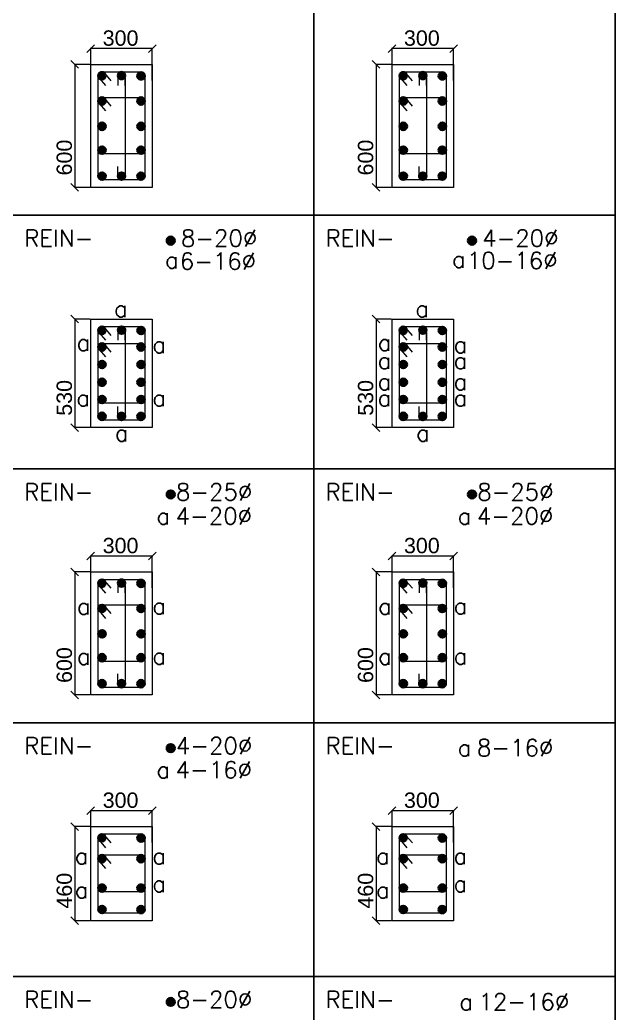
# Model space of a CAD drawing. Header units: inches. Extents: x 719368 to 6315912, y -2624014 to 446967.
# Drawn here: x 5496693 to 5507722, y -2224106 to -2205708 of the extents above; entities that cross this region are included whole.
import ezdxf

# ---------------------------------------------------------------- set-up
doc = ezdxf.new("R2010")
doc.units = ezdxf.units.IN
doc.header["$LTSCALE"] = 20
doc.header["$MEASUREMENT"] = 0
doc.header["$PDMODE"] = 3
doc.linetypes.add('DASHED2', pattern=[0.375, 0.25, -0.125])
doc.layers.get('Defpoints').update_dxf_attribs({"lineweight": 25})
for name, color, linetype, lineweight in [('COLUMN NO.', 3, 'Continuous', 15), ('DIM', 7, 'Continuous', 13), ('DIM.', 32, 'Continuous', 13), ('FORMET', 4, 'Continuous', 25), ('Sheet', 7, 'Continuous', 35), ('STAIR', 4, 'Continuous', 25), ('STEEL', 1, 'Continuous', 35), ('stirrups', 2, 'Continuous', 15), ('Text', 7, 'Continuous', 15), ('WALL', 1, 'Continuous', 18)]:
    doc.layers.add(name, color=color, linetype=linetype, lineweight=lineweight)
doc.styles.add('BOLD', font='arial.ttf')
doc.styles.add('ROMANS', font='romans.shx')
doc.dimstyles.new('Copy of S3', dxfattribs={"dimtxt": 200, "dimasz": 150, "dimexe": 5, "dimexo": 5, "dimgap": 50, "dimtad": 1, "dimjust": 1, "dimdec": 0, "dimzin": 3, "dimdsep": 46, "dimtxsty": 'BOLD', "dimblk1": 'OBLIQUE', "dimblk2": 'OBLIQUE', "dimsah": 1, "dimcen": 0.0625, "dimdle": 5, "dimclrd": 230, "dimclre": 251, "dimclrt": 2, "dimadec": 0, "dimazin": 0, "dimtfac": 1, "dimtdec": 0, "dimtix": 1, "dimtofl": 0, "dimtmove": 2, "dimatfit": 3, "dimfxl": 0, "dimtolj": 1, "dimtzin": 2, "dimlwd": -1, "dimlwe": -1, "dimarcsym": 0})

# ---------------------------------------------------------------- blocks, each defined once
blk = doc.blocks.new('d')
at = {"layer": 'STEEL'}
blk.add_hatch(color=256, dxfattribs=at).paths.add_polyline_path([(2, 0, 1), (-2, 0, 1)])
blk.add_lwpolyline([(-2, 0, 1), (2, 0, 1)], format="xyb", close=True, dxfattribs=at)
blk = doc.blocks.new('_Oblique')
at = {"layer": 'STAIR', "color": 0, "lineweight": -2}
blk.add_line((-0.5, -0.5), (0.5, 0.5), dxfattribs=at)
blk = doc.blocks.new('*D108')
at = {"layer": 'Defpoints', "color": 0, "transparency": 16777216}
for p in [(565188.9, -1031837.3), (564589.2, -1032153.3), (565188.9, -1032153.3)]:
    blk.add_point(p, dxfattribs=at)
at = {"layer": 'DIM', "color": 230, "transparency": 16777216}
blk.add_line((565193.9, -1031837.3), (564584.2, -1031837.3), dxfattribs=at)
at = {"layer": 'DIM', "color": 251, "linetype": 'DASHED2', "transparency": 16777216}
for p, q in [((564589.2, -1032148.3), (564589.2, -1031832.3)), ((565188.9, -1032148.3), (565188.9, -1031832.3))]:
    blk.add_line(p, q, dxfattribs=at)
at = {"layer": 'DIM', "color": 230, "transparency": 16777216, "xscale": 75, "yscale": 75, "zscale": 75, "rotation": 180}
blk.add_blockref('_Oblique', (564589.2, -1031837.3), dxfattribs=at)
at = {"layer": 'DIM', "color": 230, "transparency": 16777216, "xscale": 75, "yscale": 75, "zscale": 75}
blk.add_blockref('_Oblique', (565188.9, -1031837.3), dxfattribs=at)
at = {"layer": 'DIM', "color": 2, "transparency": 16777216, "insert": (564879.6, -1031735.6), "char_height": 150, "attachment_point": 5, "style": 'BOLD'}
blk.add_mtext('\\A1;300', dxfattribs=at)
blk = doc.blocks.new('*D109')
at = {"layer": 'Defpoints', "color": 0, "transparency": 16777216}
for p in [(564432.7, -1031991.8), (564589.2, -1031991.8), (564589.2, -1033192.1)]:
    blk.add_point(p, dxfattribs=at)
at = {"layer": 'DIM', "color": 251, "linetype": 'DASHED2', "transparency": 16777216}
for p, q in [((564584.2, -1031991.8), (564427.7, -1031991.8)), ((564584.2, -1033192.1), (564427.7, -1033192.1))]:
    blk.add_line(p, q, dxfattribs=at)
at = {"layer": 'DIM', "color": 230, "transparency": 16777216}
blk.add_line((564432.7, -1031986.8), (564432.7, -1033197.1), dxfattribs=at)
at = {"layer": 'DIM', "color": 230, "transparency": 16777216, "xscale": 75, "yscale": 75, "zscale": 75}
for p, rotation in [((564432.7, -1031991.8), 90), ((564432.7, -1033192.1), 270)]:
    blk.add_blockref('_Oblique', p, dxfattribs=dict(at, rotation=rotation))
at = {"layer": 'DIM', "color": 2, "transparency": 16777216, "insert": (564331.1, -1032901.3), "char_height": 150, "attachment_point": 5, "rotation": 90, "style": 'BOLD'}
blk.add_mtext('\\A1;600', dxfattribs=at)
blk = doc.blocks.new('*D110')
at = {"layer": 'Defpoints', "color": 0, "transparency": 16777216}
for p in [(568130.8, -1031837.3), (567531.1, -1032153.3), (568130.8, -1032153.3)]:
    blk.add_point(p, dxfattribs=at)
at = {"layer": 'DIM', "color": 230, "transparency": 16777216}
blk.add_line((568135.8, -1031837.3), (567526.1, -1031837.3), dxfattribs=at)
at = {"layer": 'DIM', "color": 251, "linetype": 'DASHED2', "transparency": 16777216}
for p, q in [((567531.1, -1032148.3), (567531.1, -1031832.3)), ((568130.8, -1032148.3), (568130.8, -1031832.3))]:
    blk.add_line(p, q, dxfattribs=at)
at = {"layer": 'DIM', "color": 230, "transparency": 16777216, "xscale": 75, "yscale": 75, "zscale": 75, "rotation": 180}
blk.add_blockref('_Oblique', (567531.1, -1031837.3), dxfattribs=at)
at = {"layer": 'DIM', "color": 230, "transparency": 16777216, "xscale": 75, "yscale": 75, "zscale": 75}
blk.add_blockref('_Oblique', (568130.8, -1031837.3), dxfattribs=at)
at = {"layer": 'DIM', "color": 2, "transparency": 16777216, "insert": (567821.5, -1031735.6), "char_height": 150, "attachment_point": 5, "style": 'BOLD'}
blk.add_mtext('\\A1;300', dxfattribs=at)
blk = doc.blocks.new('*D111')
at = {"layer": 'Defpoints', "color": 0, "transparency": 16777216}
for p in [(567374.6, -1031991.8), (567531.1, -1031991.8), (567531.1, -1033192.1)]:
    blk.add_point(p, dxfattribs=at)
at = {"layer": 'DIM', "color": 251, "linetype": 'DASHED2', "transparency": 16777216}
for p, q in [((567526.1, -1031991.8), (567369.6, -1031991.8)), ((567526.1, -1033192.1), (567369.6, -1033192.1))]:
    blk.add_line(p, q, dxfattribs=at)
at = {"layer": 'DIM', "color": 230, "transparency": 16777216}
blk.add_line((567374.6, -1031986.8), (567374.6, -1033197.1), dxfattribs=at)
at = {"layer": 'DIM', "color": 230, "transparency": 16777216, "xscale": 75, "yscale": 75, "zscale": 75}
for p, rotation in [((567374.6, -1031991.8), 90), ((567374.6, -1033192.1), 270)]:
    blk.add_blockref('_Oblique', p, dxfattribs=dict(at, rotation=rotation))
at = {"layer": 'DIM', "color": 2, "transparency": 16777216, "insert": (567273, -1032901.3), "char_height": 150, "attachment_point": 5, "rotation": 90, "style": 'BOLD'}
blk.add_mtext('\\A1;600', dxfattribs=at)
blk = doc.blocks.new('*D114')
at = {"layer": 'Defpoints', "color": 0, "transparency": 16777216}
for p in [(564432.7, -1034477.3), (564589.2, -1034477.3), (564589.2, -1035537.6)]:
    blk.add_point(p, dxfattribs=at)
at = {"layer": 'DIM', "color": 251, "linetype": 'DASHED2', "transparency": 16777216}
for p, q in [((564584.2, -1034477.3), (564427.7, -1034477.3)), ((564584.2, -1035537.6), (564427.7, -1035537.6))]:
    blk.add_line(p, q, dxfattribs=at)
at = {"layer": 'DIM', "color": 230, "transparency": 16777216}
blk.add_line((564432.7, -1034472.3), (564432.7, -1035542.6), dxfattribs=at)
at = {"layer": 'DIM', "color": 230, "transparency": 16777216, "xscale": 75, "yscale": 75, "zscale": 75}
for p, rotation in [((564432.7, -1034477.3), 90), ((564432.7, -1035537.6), 270)]:
    blk.add_blockref('_Oblique', p, dxfattribs=dict(at, rotation=rotation))
at = {"layer": 'DIM', "color": 2, "transparency": 16777216, "insert": (564331.1, -1035247.2), "char_height": 150, "attachment_point": 5, "rotation": 90, "style": 'BOLD'}
blk.add_mtext('\\A1;530', dxfattribs=at)
blk = doc.blocks.new('*D115')
at = {"layer": 'Defpoints', "color": 0, "transparency": 16777216}
for p in [(567374.6, -1034477.3), (567531.1, -1034477.3), (567531.1, -1035537.6)]:
    blk.add_point(p, dxfattribs=at)
at = {"layer": 'DIM', "color": 251, "linetype": 'DASHED2', "transparency": 16777216}
for p, q in [((567526.1, -1034477.3), (567369.6, -1034477.3)), ((567526.1, -1035537.6), (567369.6, -1035537.6))]:
    blk.add_line(p, q, dxfattribs=at)
at = {"layer": 'DIM', "color": 230, "transparency": 16777216}
blk.add_line((567374.6, -1034472.3), (567374.6, -1035542.6), dxfattribs=at)
at = {"layer": 'DIM', "color": 230, "transparency": 16777216, "xscale": 75, "yscale": 75, "zscale": 75}
for p, rotation in [((567374.6, -1034477.3), 90), ((567374.6, -1035537.6), 270)]:
    blk.add_blockref('_Oblique', p, dxfattribs=dict(at, rotation=rotation))
at = {"layer": 'DIM', "color": 2, "transparency": 16777216, "insert": (567272.9, -1035247.2), "char_height": 150, "attachment_point": 5, "rotation": 90, "style": 'BOLD'}
blk.add_mtext('\\A1;530', dxfattribs=at)
blk = doc.blocks.new('*D116')
at = {"layer": 'Defpoints', "color": 0, "transparency": 16777216}
for p in [(565188.9, -1036791.4), (564589.2, -1037107.4), (565188.9, -1037107.4)]:
    blk.add_point(p, dxfattribs=at)
at = {"layer": 'DIM', "color": 230, "transparency": 16777216}
blk.add_line((565193.9, -1036791.4), (564584.2, -1036791.4), dxfattribs=at)
at = {"layer": 'DIM', "color": 251, "linetype": 'DASHED2', "transparency": 16777216}
for p, q in [((564589.2, -1037102.4), (564589.2, -1036786.4)), ((565188.9, -1037102.4), (565188.9, -1036786.4))]:
    blk.add_line(p, q, dxfattribs=at)
at = {"layer": 'DIM', "color": 230, "transparency": 16777216, "xscale": 75, "yscale": 75, "zscale": 75, "rotation": 180}
blk.add_blockref('_Oblique', (564589.2, -1036791.4), dxfattribs=at)
at = {"layer": 'DIM', "color": 230, "transparency": 16777216, "xscale": 75, "yscale": 75, "zscale": 75}
blk.add_blockref('_Oblique', (565188.9, -1036791.4), dxfattribs=at)
at = {"layer": 'DIM', "color": 2, "transparency": 16777216, "insert": (564879.6, -1036689.8), "char_height": 150, "attachment_point": 5, "style": 'BOLD'}
blk.add_mtext('\\A1;300', dxfattribs=at)
blk = doc.blocks.new('*D117')
at = {"layer": 'Defpoints', "color": 0, "transparency": 16777216}
for p in [(564432.7, -1036945.9), (564589.2, -1036945.9), (564589.2, -1038146.2)]:
    blk.add_point(p, dxfattribs=at)
at = {"layer": 'DIM', "color": 251, "linetype": 'DASHED2', "transparency": 16777216}
for p, q in [((564584.2, -1036945.9), (564427.7, -1036945.9)), ((564584.2, -1038146.2), (564427.7, -1038146.2))]:
    blk.add_line(p, q, dxfattribs=at)
at = {"layer": 'DIM', "color": 230, "transparency": 16777216}
blk.add_line((564432.7, -1036940.9), (564432.7, -1038151.2), dxfattribs=at)
at = {"layer": 'DIM', "color": 230, "transparency": 16777216, "xscale": 75, "yscale": 75, "zscale": 75}
for p, rotation in [((564432.7, -1036945.9), 90), ((564432.7, -1038146.2), 270)]:
    blk.add_blockref('_Oblique', p, dxfattribs=dict(at, rotation=rotation))
at = {"layer": 'DIM', "color": 2, "transparency": 16777216, "insert": (564331.1, -1037855.4), "char_height": 150, "attachment_point": 5, "rotation": 90, "style": 'BOLD'}
blk.add_mtext('\\A1;600', dxfattribs=at)
blk = doc.blocks.new('*D88')
at = {"layer": 'Defpoints', "color": 0, "transparency": 16777216}
for p in [(568130.8, -1036791.4), (567531.1, -1037107.4), (568130.8, -1037107.4)]:
    blk.add_point(p, dxfattribs=at)
at = {"layer": 'DIM', "color": 230, "transparency": 16777216}
blk.add_line((568135.8, -1036791.4), (567526.1, -1036791.4), dxfattribs=at)
at = {"layer": 'DIM', "color": 251, "linetype": 'DASHED2', "transparency": 16777216}
for p, q in [((567531.1, -1037102.4), (567531.1, -1036786.4)), ((568130.8, -1037102.4), (568130.8, -1036786.4))]:
    blk.add_line(p, q, dxfattribs=at)
at = {"layer": 'DIM', "color": 230, "transparency": 16777216, "xscale": 75, "yscale": 75, "zscale": 75, "rotation": 180}
blk.add_blockref('_Oblique', (567531.1, -1036791.4), dxfattribs=at)
at = {"layer": 'DIM', "color": 230, "transparency": 16777216, "xscale": 75, "yscale": 75, "zscale": 75}
blk.add_blockref('_Oblique', (568130.8, -1036791.4), dxfattribs=at)
at = {"layer": 'DIM', "color": 2, "transparency": 16777216, "insert": (567821.5, -1036689.8), "char_height": 150, "attachment_point": 5, "style": 'BOLD'}
blk.add_mtext('\\A1;300', dxfattribs=at)
blk = doc.blocks.new('*D89')
at = {"layer": 'Defpoints', "color": 0, "transparency": 16777216}
for p in [(567374.6, -1036945.9), (567531.1, -1036945.9), (567531.1, -1038146.2)]:
    blk.add_point(p, dxfattribs=at)
at = {"layer": 'DIM', "color": 251, "linetype": 'DASHED2', "transparency": 16777216}
for p, q in [((567526.1, -1036945.9), (567369.6, -1036945.9)), ((567526.1, -1038146.2), (567369.6, -1038146.2))]:
    blk.add_line(p, q, dxfattribs=at)
at = {"layer": 'DIM', "color": 230, "transparency": 16777216}
blk.add_line((567374.6, -1036940.9), (567374.6, -1038151.2), dxfattribs=at)
at = {"layer": 'DIM', "color": 230, "transparency": 16777216, "xscale": 75, "yscale": 75, "zscale": 75}
for p, rotation in [((567374.6, -1036945.9), 90), ((567374.6, -1038146.2), 270)]:
    blk.add_blockref('_Oblique', p, dxfattribs=dict(at, rotation=rotation))
at = {"layer": 'DIM', "color": 2, "transparency": 16777216, "insert": (567273, -1037855.4), "char_height": 150, "attachment_point": 5, "rotation": 90, "style": 'BOLD'}
blk.add_mtext('\\A1;600', dxfattribs=at)
blk = doc.blocks.new('*D122')
at = {"layer": 'Defpoints', "color": 0, "transparency": 16777216}
for p in [(565188.9, -1039277), (564589.2, -1039593), (565188.9, -1039593)]:
    blk.add_point(p, dxfattribs=at)
at = {"layer": 'DIM', "color": 230, "transparency": 16777216}
blk.add_line((565193.9, -1039277), (564584.2, -1039277), dxfattribs=at)
at = {"layer": 'DIM', "color": 251, "linetype": 'DASHED2', "transparency": 16777216}
for p, q in [((564589.2, -1039588), (564589.2, -1039272)), ((565188.9, -1039588), (565188.9, -1039272))]:
    blk.add_line(p, q, dxfattribs=at)
at = {"layer": 'DIM', "color": 230, "transparency": 16777216, "xscale": 75, "yscale": 75, "zscale": 75, "rotation": 180}
blk.add_blockref('_Oblique', (564589.2, -1039277), dxfattribs=at)
at = {"layer": 'DIM', "color": 230, "transparency": 16777216, "xscale": 75, "yscale": 75, "zscale": 75}
blk.add_blockref('_Oblique', (565188.9, -1039277), dxfattribs=at)
at = {"layer": 'DIM', "color": 2, "transparency": 16777216, "insert": (564879.6, -1039175.3), "char_height": 150, "attachment_point": 5, "style": 'BOLD'}
blk.add_mtext('\\A1;300', dxfattribs=at)
blk = doc.blocks.new('*D123')
at = {"layer": 'Defpoints', "color": 0, "transparency": 16777216}
for p in [(564432.7, -1039431.4), (564589.2, -1039431.4), (564589.2, -1040351.8)]:
    blk.add_point(p, dxfattribs=at)
at = {"layer": 'DIM', "color": 251, "linetype": 'DASHED2', "transparency": 16777216}
for p, q in [((564584.2, -1039431.4), (564427.7, -1039431.4)), ((564584.2, -1040351.8), (564427.7, -1040351.8))]:
    blk.add_line(p, q, dxfattribs=at)
at = {"layer": 'DIM', "color": 230, "transparency": 16777216}
blk.add_line((564432.7, -1039426.4), (564432.7, -1040356.8), dxfattribs=at)
at = {"layer": 'DIM', "color": 230, "transparency": 16777216, "xscale": 75, "yscale": 75, "zscale": 75}
for p, rotation in [((564432.7, -1039431.4), 90), ((564432.7, -1040351.8), 270)]:
    blk.add_blockref('_Oblique', p, dxfattribs=dict(at, rotation=rotation))
at = {"layer": 'DIM', "color": 2, "transparency": 16777216, "insert": (564331.1, -1040058.3), "char_height": 150, "attachment_point": 5, "rotation": 90, "style": 'BOLD'}
blk.add_mtext('\\A1;460', dxfattribs=at)
blk = doc.blocks.new('*D132')
at = {"layer": 'Defpoints', "color": 0, "transparency": 16777216}
for p in [(568130.8, -1039277), (567531.1, -1039593), (568130.8, -1039593)]:
    blk.add_point(p, dxfattribs=at)
at = {"layer": 'DIM', "color": 230, "transparency": 16777216}
blk.add_line((568135.8, -1039277), (567526.1, -1039277), dxfattribs=at)
at = {"layer": 'DIM', "color": 251, "linetype": 'DASHED2', "transparency": 16777216}
for p, q in [((567531.1, -1039588), (567531.1, -1039272)), ((568130.8, -1039588), (568130.8, -1039272))]:
    blk.add_line(p, q, dxfattribs=at)
at = {"layer": 'DIM', "color": 230, "transparency": 16777216, "xscale": 75, "yscale": 75, "zscale": 75, "rotation": 180}
blk.add_blockref('_Oblique', (567531.1, -1039277), dxfattribs=at)
at = {"layer": 'DIM', "color": 230, "transparency": 16777216, "xscale": 75, "yscale": 75, "zscale": 75}
blk.add_blockref('_Oblique', (568130.8, -1039277), dxfattribs=at)
at = {"layer": 'DIM', "color": 2, "transparency": 16777216, "insert": (567821.5, -1039175.3), "char_height": 150, "attachment_point": 5, "style": 'BOLD'}
blk.add_mtext('\\A1;300', dxfattribs=at)
blk = doc.blocks.new('*D133')
at = {"layer": 'Defpoints', "color": 0, "transparency": 16777216}
for p in [(567374.6, -1039431.4), (567531.1, -1039431.4), (567531.1, -1040351.8)]:
    blk.add_point(p, dxfattribs=at)
at = {"layer": 'DIM', "color": 251, "linetype": 'DASHED2', "transparency": 16777216}
for p, q in [((567526.1, -1039431.4), (567369.6, -1039431.4)), ((567526.1, -1040351.8), (567369.6, -1040351.8))]:
    blk.add_line(p, q, dxfattribs=at)
at = {"layer": 'DIM', "color": 230, "transparency": 16777216}
blk.add_line((567374.6, -1039426.4), (567374.6, -1040356.8), dxfattribs=at)
at = {"layer": 'DIM', "color": 230, "transparency": 16777216, "xscale": 75, "yscale": 75, "zscale": 75}
for p, rotation in [((567374.6, -1039431.4), 90), ((567374.6, -1040351.8), 270)]:
    blk.add_blockref('_Oblique', p, dxfattribs=dict(at, rotation=rotation))
at = {"layer": 'DIM', "color": 2, "transparency": 16777216, "insert": (567273, -1040058.3), "char_height": 150, "attachment_point": 5, "rotation": 90, "style": 'BOLD'}
blk.add_mtext('\\A1;460', dxfattribs=at)
blk = doc.blocks.new('cs')
at = {"layer": 'FORMET', "color": 4, "ltscale": 200}
for p, q in [((566767.1, -1017819.9), (566767.1, -1048326.3)), ((569709, -1017819.9), (569709, -1048326.3)), ((555165.7, -1033463.9), (569709, -1033463.9)), ((555165.7, -1035940.9), (569709, -1035940.9)), ((555165.7, -1038418), (569709, -1038418)), ((555165.7, -1040895.1), (569709, -1040895.1)), ((555165.7, -1040895.1), (569709, -1040895.1))]:
    blk.add_line(p, q, dxfattribs=at)
at = {"layer": 'stirrups', "color": 5}
for p, q in [((564924.9, -1032125), (564924.9, -1033082.8)), ((567866.8, -1032125), (567866.8, -1033082.8)), ((564925.5, -1034610.5), (564925.5, -1035428.3)), ((567867.4, -1034610.5), (567867.4, -1035428.3)), ((564924.9, -1037079.1), (564924.9, -1038036.9)), ((567866.8, -1037079.1), (567866.8, -1038036.9))]:
    blk.add_line(p, q, dxfattribs=at)
for points in [[(564787.2, -1032151.5), (564724.9, -1032078.9, 0.414214), (564673.5, -1032074.9), (564673.5, -1032074.9, 0.414214), (564669.6, -1032126.3), (564731.8, -1032198.9)], [(564924.9, -1032196.7), (564924.9, -1032101.1, 0.414214), (564888.4, -1032064.7), (564888.4, -1032064.7, 0.414214), (564852, -1032101.1), (564852, -1032196.7)], [(567729.1, -1032151.5), (567666.8, -1032078.9, 0.414214), (567615.4, -1032074.9), (567615.4, -1032074.9, 0.414214), (567611.5, -1032126.3), (567673.7, -1032198.9)], [(567866.8, -1032196.7), (567866.8, -1032101.1, 0.414214), (567830.3, -1032064.7), (567830.3, -1032064.7, 0.414214), (567793.9, -1032101.1), (567793.9, -1032196.7)], [(564788.4, -1032397.9), (564726.1, -1032325.3, 0.414214), (564674.7, -1032321.4), (564674.7, -1032321.4, 0.414214), (564670.8, -1032372.8), (564733.1, -1032445.4)], [(567730.3, -1032397.9), (567668, -1032325.3, 0.414214), (567616.6, -1032321.4), (567616.6, -1032321.4, 0.414214), (567612.7, -1032372.8), (567674.9, -1032445.4)], [(564924.9, -1032987.1), (564924.9, -1033082.8, -0.414214), (564888.4, -1033119.2), (564888.4, -1033119.2, -0.414214), (564852, -1033082.8), (564852, -1032987.1)], [(567866.8, -1032987.1), (567866.8, -1033082.8, -0.414214), (567830.3, -1033119.2), (567830.3, -1033119.2, -0.414214), (567793.9, -1033082.8), (567793.9, -1032987.1)], [(564787.2, -1034637), (564724.9, -1034564.4, 0.414214), (564673.5, -1034560.5), (564673.5, -1034560.5, 0.414214), (564669.6, -1034611.9), (564731.8, -1034684.5)], [(564925.5, -1034682.3), (564925.5, -1034586.6, 0.414214), (564889, -1034550.2), (564889, -1034550.2, 0.414214), (564852.6, -1034586.6), (564852.6, -1034682.3)], [(567729.1, -1034637), (567666.8, -1034564.4, 0.414214), (567615.4, -1034560.5), (567615.4, -1034560.5, 0.414214), (567611.5, -1034611.9), (567673.7, -1034684.5)], [(567867.4, -1034682.3), (567867.4, -1034586.6, 0.414214), (567830.9, -1034550.2), (567830.9, -1034550.2, 0.414214), (567794.5, -1034586.6), (567794.5, -1034682.3)], [(564788.4, -1034799.6), (564726.1, -1034727, 0.414214), (564674.7, -1034723), (564674.7, -1034723, 0.414214), (564670.8, -1034774.4), (564733.1, -1034847)], [(567730.3, -1034799.6), (567668, -1034727, 0.414214), (567616.6, -1034723), (567616.6, -1034723, 0.414214), (567612.7, -1034774.4), (567674.9, -1034847)], [(564925.5, -1035332.7), (564925.5, -1035428.3, -0.414214), (564889, -1035464.7), (564889, -1035464.7, -0.414214), (564852.6, -1035428.3), (564852.6, -1035332.7)], [(567867.4, -1035332.7), (567867.4, -1035428.3, -0.414214), (567830.9, -1035464.7), (567830.9, -1035464.7, -0.414214), (567794.5, -1035428.3), (567794.5, -1035332.7)], [(564787.2, -1037105.6), (564724.9, -1037033, 0.414214), (564673.5, -1037029.1), (564673.5, -1037029.1, 0.414214), (564669.6, -1037080.5), (564731.8, -1037153.1)], [(564924.9, -1037150.9), (564924.9, -1037055.2, 0.414214), (564888.4, -1037018.8), (564888.4, -1037018.8, 0.414214), (564852, -1037055.2), (564852, -1037150.9)], [(567729.1, -1037105.6), (567666.8, -1037033, 0.414214), (567615.4, -1037029.1), (567615.4, -1037029.1, 0.414214), (567611.5, -1037080.5), (567673.7, -1037153.1)], [(567866.8, -1037150.9), (567866.8, -1037055.2, 0.414214), (567830.3, -1037018.8), (567830.3, -1037018.8, 0.414214), (567793.9, -1037055.2), (567793.9, -1037150.9)], [(564788.4, -1037352), (564726.1, -1037279.4, 0.414214), (564674.7, -1037275.5), (564674.7, -1037275.5, 0.414214), (564670.8, -1037326.9), (564733.1, -1037399.5)], [(567730.3, -1037352), (567668, -1037279.4, 0.414214), (567616.6, -1037275.5), (567616.6, -1037275.5, 0.414214), (567612.7, -1037326.9), (567674.9, -1037399.5)], [(564924.9, -1037941.3), (564924.9, -1038036.9, -0.414214), (564888.4, -1038073.3), (564888.4, -1038073.3, -0.414214), (564852, -1038036.9), (564852, -1037941.3)], [(567866.8, -1037941.3), (567866.8, -1038036.9, -0.414214), (567830.3, -1038073.3), (567830.3, -1038073.3, -0.414214), (567793.9, -1038036.9), (567793.9, -1037941.3)], [(564787.2, -1039591.1), (564724.9, -1039518.6, 0.414214), (564673.5, -1039514.6), (564673.5, -1039514.6, 0.414214), (564669.6, -1039566), (564731.8, -1039638.6)], [(567729.1, -1039591.1), (567666.8, -1039518.6, 0.414214), (567615.4, -1039514.6), (567615.4, -1039514.6, 0.414214), (567611.5, -1039566), (567673.7, -1039638.6)], [(564788.4, -1039793.8), (564726.1, -1039721.2, 0.414214), (564674.7, -1039717.3), (564674.7, -1039717.3, 0.414214), (564670.8, -1039768.7), (564733.1, -1039841.3)], [(567730.3, -1039793.8), (567668, -1039721.2, 0.414214), (567616.6, -1039717.3), (567616.6, -1039717.3, 0.414214), (567612.7, -1039768.7), (567674.9, -1039841.3)]]:
    blk.add_lwpolyline(points, format="xyb", dxfattribs=at)
for points in [[(564699, -1032064.7), (565079, -1032064.7, -0.414214), (565116, -1032101.6), (565116, -1033082.3, -0.414214), (565079, -1033119.2), (564699, -1033119.2, -0.414214), (564662.1, -1033082.3), (564662.1, -1032101.6, -0.414214)], [(567640.9, -1032064.7), (568020.9, -1032064.7, -0.414214), (568057.9, -1032101.6), (568057.9, -1033082.3, -0.414214), (568020.9, -1033119.2), (567640.9, -1033119.2, -0.414214), (567604, -1033082.3), (567604, -1032101.6, -0.414214)], [(564682.1, -1032313.3), (565091, -1032313.3, -0.414214), (565116, -1032338.3), (565116, -1032845.5, -0.414214), (565096, -1032865.5), (564682.1, -1032865.5, -0.414214), (564662.1, -1032845.5), (564662.1, -1032333.3, -0.414214)], [(567624, -1032313.3), (568032.9, -1032313.3, -0.414214), (568057.9, -1032338.3), (568057.9, -1032845.5, -0.414214), (568037.9, -1032865.5), (567624, -1032865.5, -0.414214), (567604, -1032845.5), (567604, -1032333.3, -0.414214)], [(564699, -1034550.2), (565079, -1034550.2, -0.414214), (565116, -1034587.1), (565116, -1035427.8, -0.414214), (565079, -1035464.7), (564699, -1035464.7, -0.414214), (564662.1, -1035427.8), (564662.1, -1034587.1, -0.414214)], [(567640.9, -1034550.2), (568020.9, -1034550.2, -0.414214), (568057.9, -1034587.1), (568057.9, -1035427.8, -0.414214), (568020.9, -1035464.7), (567640.9, -1035464.7, -0.414214), (567604, -1035427.8), (567604, -1034587.1, -0.414214)], [(564682.1, -1034715), (565091, -1034715, -0.414214), (565116, -1034740), (565116, -1035280, -0.414214), (565096, -1035300), (564682.1, -1035300, -0.414214), (564662.1, -1035280), (564662.1, -1034735, -0.414214)], [(567624, -1034715), (568032.9, -1034715, -0.414214), (568057.9, -1034740), (568057.9, -1035280, -0.414214), (568037.9, -1035300), (567624, -1035300, -0.414214), (567604, -1035280), (567604, -1034735, -0.414214)], [(564699, -1037018.8), (565079, -1037018.8, -0.414214), (565116, -1037055.7), (565116, -1038036.4, -0.414214), (565079, -1038073.3), (564699, -1038073.3, -0.414214), (564662.1, -1038036.4), (564662.1, -1037055.7, -0.414214)], [(567640.9, -1037018.8), (568020.9, -1037018.8, -0.414214), (568057.9, -1037055.7), (568057.9, -1038036.4, -0.414214), (568020.9, -1038073.3), (567640.9, -1038073.3, -0.414214), (567604, -1038036.4), (567604, -1037055.7, -0.414214)], [(564682.1, -1037267.5), (565091, -1037267.5, -0.414214), (565116, -1037292.5), (565116, -1037799.7, -0.414214), (565096, -1037819.7), (564682.1, -1037819.7, -0.414214), (564662.1, -1037799.7), (564662.1, -1037287.5, -0.414214)], [(567624, -1037267.5), (568032.9, -1037267.5, -0.414214), (568057.9, -1037292.5), (568057.9, -1037799.7, -0.414214), (568037.9, -1037819.7), (567624, -1037819.7, -0.414214), (567604, -1037799.7), (567604, -1037287.5, -0.414214)], [(564699, -1039504.3), (565079, -1039504.3, -0.414214), (565116, -1039541.3), (565116, -1040241.9, -0.414214), (565079, -1040278.9), (564699, -1040278.9, -0.414214), (564662.1, -1040241.9), (564662.1, -1039541.3, -0.414214)], [(567640.9, -1039504.3), (568020.9, -1039504.3, -0.414214), (568057.9, -1039541.3), (568057.9, -1040241.9, -0.414214), (568020.9, -1040278.9), (567640.9, -1040278.9, -0.414214), (567604, -1040241.9), (567604, -1039541.3, -0.414214)], [(564682.1, -1039709.3), (565091, -1039709.3, -0.414214), (565116, -1039734.3), (565116, -1040048.9, -0.414214), (565096, -1040068.9), (564682.1, -1040068.9, -0.414214), (564662.1, -1040048.9), (564662.1, -1039729.3, -0.414214)], [(567624, -1039709.3), (568032.9, -1039709.3, -0.414214), (568057.9, -1039734.3), (568057.9, -1040048.9, -0.414214), (568037.9, -1040068.9), (567624, -1040068.9, -0.414214), (567604, -1040048.9), (567604, -1039729.3, -0.414214)]]:
    blk.add_lwpolyline(points, format="xyb", close=True, dxfattribs=at)
at = {"layer": 'WALL'}
for points in [[(564589.2, -1031991.8), (565188.9, -1031991.8), (565188.9, -1033192.1), (564589.2, -1033192.1)], [(567531.1, -1031991.8), (568130.8, -1031991.8), (568130.8, -1033192.1), (567531.1, -1033192.1)], [(564589.2, -1034477.3), (565188.9, -1034477.3), (565188.9, -1035537.6), (564589.2, -1035537.6)], [(567531.1, -1034477.3), (568130.8, -1034477.3), (568130.8, -1035537.6), (567531.1, -1035537.6)], [(564589.2, -1036945.9), (565188.9, -1036945.9), (565188.9, -1038146.2), (564589.2, -1038146.2)], [(567531.1, -1036945.9), (568130.8, -1036945.9), (568130.8, -1038146.2), (567531.1, -1038146.2)], [(564589.2, -1039431.4), (565188.9, -1039431.4), (565188.9, -1040351.8), (564589.2, -1040351.8)], [(567531.1, -1039431.4), (568130.8, -1039431.4), (568130.8, -1040351.8), (567531.1, -1040351.8)]]:
    blk.add_lwpolyline(points, close=True, dxfattribs=at)
at = {"layer": 'DIM.', "xscale": 18.22500000009313, "yscale": 18.22500000009313, "zscale": 18.22500000009086}
for p in [(564697.2, -1032102.6), (564889, -1032101.1), (565079.6, -1032104.2), (567639.1, -1032102.6), (567830.9, -1032101.1), (568021.5, -1032104.2), (564698.5, -1032349), (565079.4, -1032349), (567640.3, -1032349), (568021.3, -1032349), (564698.7, -1032596.4), (565079.7, -1032596.4), (567640.6, -1032596.4), (568021.6, -1032596.4), (564698.5, -1032828.8), (565079.4, -1032828.8), (567640.3, -1032828.8), (568021.3, -1032828.8), (564698.5, -1033082.3), (564888.4, -1033082.8), (565079, -1033082.8), (567640.4, -1033082.3), (567830.3, -1033082.8), (568020.9, -1033082.8), (564697.2, -1034588.2), (564889.6, -1034586.6), (565079.6, -1034589.7), (567639.1, -1034588.2), (567831.5, -1034586.6), (568021.5, -1034589.7), (564698.5, -1034750.7), (565079.4, -1034750.7), (567640.3, -1034750.7), (568021.3, -1034750.7), (564698.6, -1034921.2), (565079.6, -1034921.2), (567640.5, -1034921.2), (568021.5, -1034921.2), (564698.6, -1035094.6), (565079.6, -1035094.6), (567640.5, -1035094.6), (568021.5, -1035094.6), (564698.5, -1035263.4), (565079.5, -1035263.4), (567640.4, -1035263.4), (568021.4, -1035263.4), (564698.5, -1035427.8), (564889, -1035428.3), (565079, -1035428.3), (567640.4, -1035427.8), (567830.9, -1035428.3), (568020.9, -1035428.3), (564697.2, -1037056.7), (564889, -1037055.2), (565079.6, -1037058.3), (567639.1, -1037056.7), (567830.9, -1037055.2), (568021.5, -1037058.3), (564698.5, -1037303.2), (565079.4, -1037303.2), (567640.3, -1037303.2), (568021.3, -1037303.2), (564698.7, -1037550.6), (565079.7, -1037550.6), (567640.6, -1037550.6), (568021.6, -1037550.6), (564698.5, -1037782.9), (565079.4, -1037782.9), (567640.3, -1037782.9), (568021.3, -1037782.9), (564698.5, -1038036.4), (564888.4, -1038036.9), (565079, -1038036.9), (567640.4, -1038036.4), (567830.3, -1038036.9), (568020.9, -1038036.9), (564697.2, -1039542.3), (565079.6, -1039543.9), (567639.1, -1039542.3), (568021.5, -1039543.9), (564698.5, -1039745), (565079.4, -1039745), (567640.3, -1039745), (568021.3, -1039745), (564698.5, -1040032.4), (565079.5, -1040032.4), (567640.4, -1040032.4), (568021.4, -1040032.4), (564698.5, -1040241.9), (565079, -1040242.4), (567640.4, -1040241.9), (568020.9, -1040242.4)]:
    blk.add_blockref('d', p, dxfattribs=at)
at = {"layer": 'Text', "xscale": 19.7437500001397, "yscale": 19.7437500001397, "zscale": 19.74375000009843}
for p in [(565369.4, -1033712.6), (568311.2, -1033712.6), (565369.4, -1036189.7), (568311.2, -1036189.7), (565369.4, -1038666.8), (565369.4, -1041143.8)]:
    blk.add_blockref('d', p, dxfattribs=at)
at = {"layer": 'COLUMN NO.', "style": 'ROMANS'}
for s, height, p in [('REIN-', 164.16, (563939.2, -1033771)), ('8-20%%C', 164.16, (565468.9, -1033770.3)), ('REIN-', 164.16, (566881, -1033771)), ('4-20%%C', 164.16, (568410.8, -1033770.3)), ('a', 164.2, (565313.7, -1033982.9)), ('6-16%%C', 164.16, (565457.9, -1033994.8)), ('a', 164.2, (568116.2, -1033976.1)), ('10-16%%C', 164.16, (568260.5, -1033988)), ('a', 164.2, (564815.8, -1034458.5)), ('a', 164.2, (567757.7, -1034458.5)), ('a', 164.2, (564449.9, -1034788.1)), ('a', 164.2, (565190.1, -1034809.2)), ('a', 164.2, (567391.7, -1034788.1)), ('a', 164.2, (568132, -1034809.2)), ('a', 164.2, (567389.8, -1034964.5)), ('a', 164.2, (568132, -1034964.5)), ('a', 164.2, (567389.8, -1035170.7)), ('a', 164.2, (568132, -1035170.7)), ('a', 164.2, (564447.9, -1035329.5)), ('a', 164.2, (565190.1, -1035329.5)), ('a', 164.2, (567389.8, -1035329.5)), ('a', 164.2, (568132, -1035329.5)), ('a', 164.2, (564823.7, -1035671.7)), ('a', 164.2, (567765.6, -1035671.7)), ('REIN-', 164.16, (563939.2, -1036248)), ('8-25%%C', 164.16, (565420.1, -1036247.4)), ('REIN-', 164.16, (566881, -1036248)), ('8-25%%C', 164.16, (568362, -1036247.4)), ('4-20%%C', 164.16, (565417.6, -1036482.5)), ('4-20%%C', 164.16, (568359.5, -1036482.5)), ('a', 164.2, (565230.4, -1036482.5)), ('a', 164.2, (568172.3, -1036482.5)), ('a', 164.2, (564453, -1037362.6)), ('a', 164.2, (565190.8, -1037359.5)), ('a', 164.2, (567394.9, -1037362.6)), ('a', 164.2, (568132.7, -1037359.5)), ('a', 164.2, (564453, -1037851.9)), ('a', 164.2, (565190.8, -1037849)), ('a', 164.2, (567394.9, -1037851.9)), ('a', 164.2, (568132.7, -1037849)), ('REIN-', 164.16, (563939.2, -1038725.1)), ('4-20%%C', 164.16, (565420.1, -1038724.4)), ('REIN-', 164.16, (566881, -1038725.1)), ('a', 164.2, (568172.3, -1038744.4)), ('8-16%%C', 164.16, (568359.5, -1038744.4)), ('4-16%%C', 164.16, (565417.6, -1038959.6)), ('a', 164.2, (565230.4, -1038959.6)), ('a', 164.2, (564432.7, -1039800)), ('a', 164.2, (565188.9, -1039800)), ('a', 164.2, (567374.6, -1039800)), ('a', 164.2, (568130.8, -1039800)), ('a', 164.2, (565188.9, -1040071.8)), ('a', 164.2, (568130.8, -1040071.8)), ('a', 164.2, (564432.7, -1040131.5)), ('a', 164.2, (567374.6, -1040131.5)), ('REIN-', 164.16, (563939.2, -1041202.2)), ('8-20%%C', 164.16, (565420.1, -1041201.5)), ('REIN-', 164.16, (566881, -1041202.2)), ('12-16%%C', 164.16, (568374.6, -1041224.5)), ('a', 164.2, (568187.4, -1041224.5))]:
    blk.add_text(s, height=height, dxfattribs=at).set_placement(p)
at = {"layer": 'DIM'}
for base, p1, p2, picture, middle in [((565188.9, -1031837.3), (564589.2, -1032153.3), (565188.9, -1032153.3), '*D108', (564879.6, -1031735.6)), ((568130.8, -1031837.3), (567531.1, -1032153.3), (568130.8, -1032153.3), '*D110', (567821.5, -1031735.6)), ((565188.9, -1036791.4), (564589.2, -1037107.4), (565188.9, -1037107.4), '*D116', (564879.6, -1036689.8)), ((568130.8, -1036791.4), (567531.1, -1037107.4), (568130.8, -1037107.4), '*D88', (567821.5, -1036689.8)), ((565188.9, -1039277), (564589.2, -1039593), (565188.9, -1039593), '*D122', (564879.6, -1039175.3)), ((568130.8, -1039277), (567531.1, -1039593), (568130.8, -1039593), '*D132', (567821.5, -1039175.3))]:
    dim = blk.add_linear_dim(base=base, p1=p1, p2=p2, dimstyle='Copy of S3', override={"dimtxt": 150, "dimasz": 75, "dimgap": 25, "dimlfac": 0.5}, dxfattribs=at)
    dim.commit()
    dim.dimension.update_dxf_attribs({"geometry": picture, "text_midpoint": middle})
for base, p1, p2, picture, middle in [((564432.7, -1031991.8), (564589.2, -1033192.1), (564589.2, -1031991.8), '*D109', (564331.1, -1032901.3)), ((567374.6, -1031991.8), (567531.1, -1033192.1), (567531.1, -1031991.8), '*D111', (567273, -1032901.3)), ((564432.7, -1034477.3), (564589.2, -1035537.6), (564589.2, -1034477.3), '*D114', (564331.1, -1035247.2)), ((567374.6, -1034477.3), (567531.1, -1035537.6), (567531.1, -1034477.3), '*D115', (567272.9, -1035247.2)), ((564432.7, -1036945.9), (564589.2, -1038146.2), (564589.2, -1036945.9), '*D117', (564331.1, -1037855.4)), ((567374.6, -1036945.9), (567531.1, -1038146.2), (567531.1, -1036945.9), '*D89', (567273, -1037855.4)), ((564432.7, -1039431.4), (564589.2, -1040351.8), (564589.2, -1039431.4), '*D123', (564331.1, -1040058.3)), ((567374.6, -1039431.4), (567531.1, -1040351.8), (567531.1, -1039431.4), '*D133', (567273, -1040058.3))]:
    dim = blk.add_linear_dim(base=base, p1=p1, p2=p2, angle=90, dimstyle='Copy of S3', override={"dimtxt": 150, "dimasz": 75, "dimgap": 25, "dimlfac": 0.5}, dxfattribs=at)
    dim.commit()
    dim.dimension.update_dxf_attribs({"geometry": picture, "text_midpoint": middle})

msp = doc.modelspace()

# ---------------------------------------------------------------- block references
at = {"layer": 'Sheet', "xscale": 1.897473599761724, "yscale": 1.897473599965451, "zscale": 1.897473600000001}
msp.add_blockref('cs', (4426714.6728, -248355.7932), dxfattribs=at)

doc.saveas('drawing.dxf')
